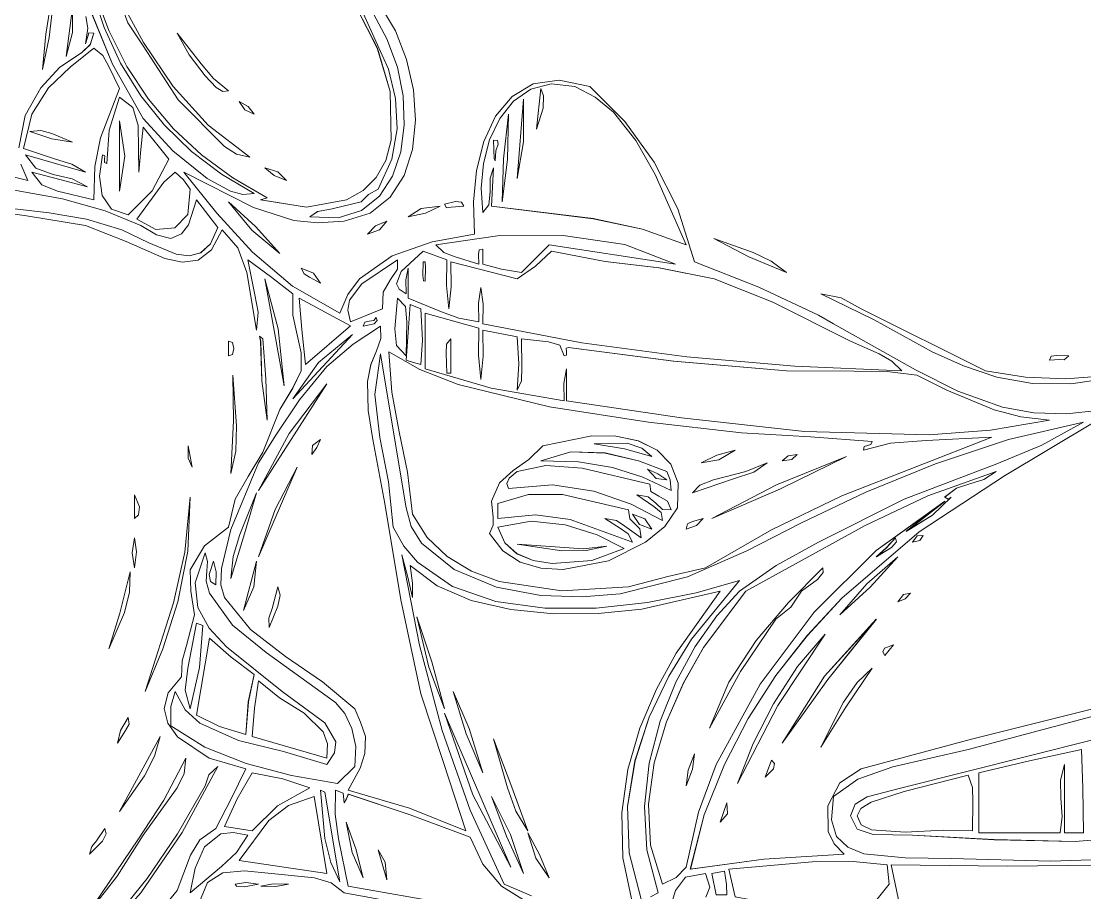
# Model space of a CAD drawing. Header units: inches. Extents: x 9 to 288, y -355 to -66.
# Drawn here: x 68.4 to 180, y -261.6 to -170.2 of the extents above; entities that cross this region are included whole.
import ezdxf

# ---------------------------------------------------------------- set-up
doc = ezdxf.new("R2010")
doc.units = ezdxf.units.IN
doc.header["$MEASUREMENT"] = 0
doc.layers.add('Layer 1', color=7, linetype='Continuous')

msp = doc.modelspace()

# ---------------------------------------------------------------- linework, layer by layer
at = {"layer": 'Layer 1', "color": 7, "lineweight": 9}
for points in [[(104.26, -165.42), (107.66, -171.16), (108.84, -174.16), (109.56, -177.34), (109.77, -180.54), (109.46, -183.59), (108.59, -186.34), (107.12, -188.62), (105.03, -190.27), (102.28, -191.13), (99.48, -191.29), (97, -191.05), (92.78, -189.68), (85.45, -185.97), (88.93, -190.29), (92.65, -194.37), (96.86, -197.95), (101.83, -200.78), (102.67, -198.82), (103.91, -197.18), (107.32, -194.77), (111.52, -193.29), (115.96, -192.48), (115.85, -189.11), (116.18, -185.82), (116.96, -182.76), (118.19, -180.12), (119.91, -178.05), (122.12, -176.73), (124.84, -176.32), (128.08, -177), (131.74, -180.68), (134.84, -184.93), (137.3, -189.82), (139.07, -195.39), (145.82, -198.05), (152.09, -201), (153.66, -201.9), (162.26, -206.73), (166.72, -208.97), (171.38, -210.65), (174.67, -211.23), (178.1, -211.35), (184.62, -210.65)], [(184.62, -210.65), (178.1, -211.35), (174.67, -211.23), (171.38, -210.65), (166.72, -208.97), (162.26, -206.73), (153.66, -201.9), (152.09, -201), (145.82, -198.05), (139.07, -195.39), (137.3, -189.82), (134.84, -184.93), (131.75, -180.68), (128.08, -176.99), (124.84, -176.32), (122.12, -176.73), (119.91, -178.05), (118.19, -180.12), (116.96, -182.76), (116.18, -185.82), (115.86, -189.11), (115.96, -192.48), (111.52, -193.28), (107.32, -194.77), (103.91, -197.18), (102.67, -198.82), (101.83, -200.78), (96.86, -197.95), (92.65, -194.36), (88.93, -190.28), (85.45, -185.97), (92.78, -189.68), (97.01, -191.04), (99.48, -191.29), (102.28, -191.13), (105.03, -190.27), (107.12, -188.62), (108.59, -186.34), (109.46, -183.59), (109.77, -180.54), (109.56, -177.34), (108.84, -174.16), (107.66, -171.16), (104.26, -165.42)], [(75.76, -166.77), (77.08, -170.82), (78.81, -174.56), (80.93, -177.97), (83.43, -181.06), (86.26, -183.8), (89.41, -186.19), (92.85, -188.21), (91.64, -188.31), (90.36, -187.97), (87.92, -186.64), (84.3, -183.73), (81.18, -180.36), (77.96, -174.66), (75.04, -167.49)], [(75.05, -167.49), (77.96, -174.66), (81.19, -180.36), (84.3, -183.73), (87.92, -186.64), (90.36, -187.97), (91.65, -188.31), (92.85, -188.21), (89.42, -186.19), (86.27, -183.8), (83.43, -181.06), (80.94, -177.97), (78.81, -174.56), (77.08, -170.82), (75.77, -166.77)], [(76.06, -166.95), (77.59, -171.11), (79.49, -174.9), (81.75, -178.33), (84.36, -181.42), (87.31, -184.16), (90.6, -186.57), (94.2, -188.66), (94.2, -188.66)], [(103.68, -168.93), (105.76, -172.98), (107.12, -177.53), (107.21, -182.61), (106.66, -184.77), (105.66, -186.53), (104.27, -187.9), (102.55, -188.88), (98.35, -189.66), (93.52, -188.89), (94.2, -188.66), (90.6, -186.57), (87.31, -184.16), (84.36, -181.42), (81.75, -178.33), (79.49, -174.9), (77.59, -171.11), (76.06, -166.95)], [(78.49, -167.35), (81.21, -172.37), (84.34, -176.98), (88.03, -181.04), (92.4, -184.4), (90.99, -184.08), (89.71, -183.28), (84.88, -178.38), (81.18, -172.73), (79.58, -170.3), (78.49, -167.35), (78.49, -167.35)], [(81.18, -172.73), (84.88, -178.38), (89.71, -183.28), (90.99, -184.08), (92.4, -184.4), (88.03, -181.04), (84.34, -176.98), (81.21, -172.37), (78.49, -167.35), (79.58, -170.3), (81.18, -172.73), (81.18, -172.73)], [(71.54, -168.02), (70.98, -171.51), (70.64, -175.2), (71.34, -171.86), (71.76, -168.25)], [(71.76, -168.24), (71.34, -171.86), (70.64, -175.2), (70.98, -171.51), (71.54, -168.02)], [(75.16, -169.65), (75.38, -170.89), (75.13, -172.51), (75.37, -171.74), (75.49, -171.36), (76.02, -171.39), (75.61, -172.61), (74.7, -173.48), (72.43, -174.98), (70.45, -177.12), (68.8, -180.05), (68.13, -183.42)], [(68.13, -183.42), (68.8, -180.05), (70.45, -177.12), (72.43, -174.98), (74.7, -173.48), (75.61, -172.6), (76.02, -171.39), (75.49, -171.36), (75.37, -171.74), (75.13, -172.51), (75.38, -170.89), (75.16, -169.65)], [(73.11, -173.85), (73.79, -171.34), (73.78, -168.69), (73.11, -173.85), (73.11, -173.85)], [(73.78, -168.69), (73.79, -171.34), (73.11, -173.85), (73.78, -168.69), (73.78, -168.69)], [(94.2, -188.66), (93.53, -188.89), (98.35, -189.66), (102.55, -188.88), (104.27, -187.9), (105.66, -186.53), (106.66, -184.77), (107.21, -182.61), (107.12, -177.53), (105.77, -172.98), (103.68, -168.93)], [(105.1, -168.86), (106.76, -172), (107.88, -174.98), (108.48, -177.99), (108.6, -181), (108.24, -183.85), (107.37, -186.4), (106, -188.51), (104.1, -190.02), (101.67, -190.79), (98.69, -190.68), (98.69, -190.68)], [(98.69, -190.68), (99.5, -190.12), (101.02, -189.82), (104.07, -189.11), (104.85, -188.32), (105.87, -187.77), (107.3, -184.61), (107.85, -181.43), (107.68, -178.27), (106.93, -175.17), (104.3, -169.31)], [(104.3, -169.31), (106.93, -175.17), (107.68, -178.27), (107.85, -181.43), (107.3, -184.61), (105.87, -187.76), (104.85, -188.32), (104.07, -189.11), (101.02, -189.82), (99.51, -190.12), (98.69, -190.68), (101.67, -190.79), (104.1, -190.02), (106, -188.51), (107.37, -186.4), (108.24, -183.85), (108.6, -181), (108.48, -177.99), (107.88, -174.98), (107.88, -174.98)], [(107.88, -174.98), (106.76, -172), (105.1, -168.86)], [(84.77, -171.39), (87.28, -174.6), (88.57, -176.17), (90.16, -177.44), (89.54, -177.52), (88.87, -177.11), (87.69, -175.87), (86.01, -173.69), (84.77, -171.39), (84.77, -171.39)], [(87.69, -175.87), (88.87, -177.11), (89.54, -177.52), (90.16, -177.44), (88.58, -176.17), (87.28, -174.6), (84.77, -171.39), (86.01, -173.69), (87.69, -175.87), (87.69, -175.87)], [(78.72, -177.22), (76.7, -182.39), (76.12, -185.39), (76.02, -188.89), (72.21, -187.99), (70.54, -187.31), (69.52, -185.97), (72.43, -186.76), (75.35, -187.54), (73.74, -186.69), (71.74, -186.22), (69.92, -185.57), (68.84, -184.18), (75.13, -185.97), (73.71, -185.15), (71.98, -184.63), (68.62, -183.5), (69.49, -179.89), (71.24, -177.15), (73.53, -174.95), (76.02, -172.96), (76.97, -173.75), (77.58, -174.88), (78.72, -177.22), (78.72, -177.22)], [(76.02, -172.96), (73.53, -174.95), (71.24, -177.15), (69.49, -179.89), (68.62, -183.5), (71.98, -184.63), (73.71, -185.15), (75.13, -185.97), (68.84, -184.18), (69.92, -185.57), (71.74, -186.22), (73.74, -186.69), (75.35, -187.54), (72.43, -186.76), (69.52, -185.97), (70.54, -187.31), (72.21, -187.99), (76.02, -188.89), (76.12, -185.39), (76.7, -182.39), (78.72, -177.22), (77.58, -174.88), (76.97, -173.75), (76.02, -172.96), (76.02, -172.96)], [(138.18, -193.6), (133.62, -191.97), (128.41, -190.87), (117.76, -189.56), (117.98, -185.52), (117.63, -186.63), (117.61, -188.07), (117.49, -189.4), (116.86, -190.23), (116.66, -187.67), (116.9, -185.07), (117.56, -182.59), (118.62, -180.36), (120.06, -178.54), (121.87, -177.28), (124.03, -176.71), (126.51, -177), (128.62, -178.12), (130.55, -179.69), (132.9, -182.67), (134.93, -186.24), (138.18, -193.6), (138.18, -193.6)], [(130.55, -179.69), (128.62, -178.12), (126.51, -177), (124.03, -176.71), (121.87, -177.28), (120.06, -178.54), (118.62, -180.36), (117.56, -182.59), (116.9, -185.07), (116.66, -187.67), (116.86, -190.23), (117.49, -189.4), (117.61, -188.06), (117.63, -186.63), (117.98, -185.52), (117.76, -189.56), (128.41, -190.86), (133.62, -191.97), (138.18, -193.6), (134.93, -186.24), (132.9, -182.67), (130.55, -179.69), (130.55, -179.69)], [(122.47, -181.48), (123.16, -179.26), (123.21, -177.99), (122.92, -177.22), (122.47, -181.48), (122.47, -181.48)], [(122.92, -177.22), (123.21, -177.99), (123.16, -179.26), (122.47, -181.48), (122.92, -177.22), (122.92, -177.22)], [(78.72, -178.12), (80.11, -179.19), (80.67, -181.1), (80.74, -185.97), (80.96, -183.62), (81.18, -181.26), (83.88, -184.62), (82.14, -187.94), (79.61, -190.46), (77.87, -189.88), (76.89, -188.43), (76.6, -186.42), (76.92, -184.18), (77.16, -184.27), (77.14, -184.62), (77.13, -184.98), (77.37, -185.07), (77.61, -181.59), (78.72, -178.12), (78.72, -178.12)], [(77.37, -185.07), (77.13, -184.98), (77.14, -184.62), (77.16, -184.27), (76.92, -184.18), (76.6, -186.42), (76.89, -188.43), (77.87, -189.88), (79.61, -190.46), (82.14, -187.94), (83.88, -184.62), (81.18, -181.26), (80.96, -183.62), (80.74, -185.97), (80.67, -181.1), (80.11, -179.19), (78.72, -178.12), (77.61, -181.59), (77.37, -185.07), (77.37, -185.07)], [(91.28, -178.57), (92.22, -179.08), (92.85, -179.91), (91.85, -179.46), (91.28, -178.57), (91.28, -178.57)], [(92.85, -179.91), (92.22, -179.08), (91.28, -178.57), (91.85, -179.46), (92.85, -179.91), (92.85, -179.91)], [(120.45, -186.64), (121.11, -182.81), (121.12, -178.34), (120.45, -186.64), (120.45, -186.64)], [(121.12, -178.34), (121.11, -182.81), (120.45, -186.64), (121.12, -178.34), (121.12, -178.34)], [(78.72, -187.99), (79.27, -184.29), (78.72, -180.59), (78.72, -187.99), (78.72, -187.99)], [(78.72, -180.59), (79.27, -184.29), (78.72, -187.99), (78.72, -180.59), (78.72, -180.59)], [(118.88, -189.11), (119.45, -184.65), (119.55, -179.91), (119.01, -184.59), (118.88, -189.11), (118.88, -189.11)], [(119.55, -179.91), (119.45, -184.65), (118.88, -189.11), (119.01, -184.59), (119.55, -179.91), (119.55, -179.91)], [(73.78, -182.83), (71.61, -181.92), (70.44, -181.6), (69.29, -181.71), (71.59, -182.49), (73.78, -182.83), (73.78, -182.83)], [(69.29, -181.71), (70.44, -181.6), (71.61, -181.92), (73.78, -182.83), (71.59, -182.5), (69.29, -181.71), (69.29, -181.71)], [(118.21, -183.73), (118.46, -183.03), (118.38, -182.67), (117.98, -182.61), (118.04, -184.6), (118.15, -184.81), (118.21, -183.73), (118.21, -183.73)], [(117.98, -182.61), (118.38, -182.67), (118.46, -183.03), (118.21, -183.73), (118.15, -184.81), (118.04, -184.6), (117.98, -182.61), (117.98, -182.61)], [(68.36, -185.15), (69.07, -186.87), (66.09, -186.14)], [(66.09, -186.14), (69.07, -186.87), (68.36, -185.15)], [(84.55, -185.97), (85.41, -186.8), (86.12, -187.77), (85.89, -190.43), (84.5, -191.84), (82.52, -191.99), (80.51, -190.91), (82.41, -188.32), (83.36, -187.02), (84.55, -185.97), (84.55, -185.97)], [(80.51, -190.91), (82.52, -191.99), (84.5, -191.84), (85.89, -190.43), (86.12, -187.77), (85.41, -186.8), (84.55, -185.97), (83.36, -187.02), (82.41, -188.32), (80.51, -190.91), (80.51, -190.91)], [(93.97, -185.52), (95.34, -185.95), (96.22, -186.87), (94.94, -186.35), (93.97, -185.52), (93.97, -185.52)], [(96.22, -186.87), (95.34, -185.95), (93.97, -185.52), (94.94, -186.35), (96.22, -186.87), (96.22, -186.87)], [(63.01, -187.54), (67.87, -187.91), (72.71, -188.78), (77.19, -190.05), (80.96, -191.58), (82.58, -192.56), (84.1, -192.93), (85.2, -192.45), (85.95, -191.5), (86.79, -188.89), (89.04, -191.8), (88.25, -193.5), (87.22, -194.44), (86.02, -194.75), (84.67, -194.58), (81.78, -193.39), (78.94, -192.03), (75.23, -190.92), (71.31, -190.25), (63.46, -189.34), (63.01, -187.54), (63.01, -187.54)], [(63.46, -189.34), (71.31, -190.25), (75.23, -190.92), (78.94, -192.03), (81.78, -193.39), (84.67, -194.58), (86.02, -194.75), (87.23, -194.44), (88.25, -193.5), (89.04, -191.8), (86.79, -188.89), (85.95, -191.5), (85.2, -192.45), (84.1, -192.93), (82.58, -192.56), (80.96, -191.58), (77.19, -190.05), (72.71, -188.78), (67.87, -187.91), (63.01, -187.54), (63.46, -189.34), (63.46, -189.34)], [(90.16, -189.11), (92.97, -191.69), (95.54, -194.5), (92.6, -192.06), (90.16, -189.11), (90.16, -189.11)], [(95.54, -194.5), (92.97, -191.69), (90.16, -189.11), (92.6, -192.06), (95.54, -194.5), (95.54, -194.5)], [(112.37, -189.56), (110.83, -190.27), (109.01, -190.68), (110.37, -189.8), (112.37, -189.56), (112.37, -189.56)], [(109.01, -190.68), (110.83, -190.27), (112.37, -189.56), (110.37, -189.8), (109.01, -190.68), (109.01, -190.68)], [(114.84, -189.56), (113.51, -189.66), (113.02, -189.72), (112.82, -189.34), (113.99, -189.07), (114.59, -189.12), (114.84, -189.56), (114.84, -189.56)], [(112.82, -189.34), (113.02, -189.72), (113.51, -189.66), (114.84, -189.56), (114.59, -189.12), (113.99, -189.07), (112.82, -189.34), (112.82, -189.34)], [(89.49, -192.03), (88.36, -194.15), (86.95, -195.21), (85.3, -195.44), (83.46, -195.05), (79.4, -193.26), (75.13, -191.58), (68.95, -190.58), (63.46, -189.78), (60.33, -197.75), (58.76, -201.96), (56.91, -205.96), (54.58, -209.47), (51.55, -212.2), (47.62, -213.88), (42.59, -214.24), (39.52, -226.64), (36.77, -239.59), (34.8, -253.05), (34.06, -266.97)], [(34.07, -266.97), (34.8, -253.05), (36.77, -239.59), (39.52, -226.65), (42.59, -214.24), (47.63, -213.89), (51.55, -212.2), (54.58, -209.47), (56.91, -205.96), (58.76, -201.96), (60.33, -197.75), (63.46, -189.79), (68.96, -190.58), (75.13, -191.58), (79.4, -193.26), (83.46, -195.05), (85.3, -195.44), (86.95, -195.21), (88.36, -194.15), (89.49, -192.03), (91.13, -193.92), (92.07, -196.51), (93.08, -202.57), (93.08, -202.57)], [(106.76, -191.13), (106, -192.05), (104.74, -192.48), (105.57, -191.62), (106.76, -191.13), (106.76, -191.13)], [(104.74, -192.48), (106, -192.05), (106.76, -191.13), (105.57, -191.62), (104.74, -192.48), (104.74, -192.48)], [(81.63, -265.18), (84.77, -261.36), (86.16, -257.64), (87.13, -256.02), (88.81, -254.85), (90.41, -251.74), (91.95, -248.57), (88.11, -247.48), (84.81, -245.23), (83.78, -243.8), (83.4, -242.24), (83.82, -240.6), (85.22, -238.92), (85.29, -237.25), (85.75, -235.65), (86.57, -232.42), (86.19, -229.94), (86.12, -227.71), (87.64, -225.18), (90.16, -223.22), (90.83, -220.3), (92.21, -217.91), (93.75, -215.36), (95.54, -210.88), (96.91, -208.62), (97.79, -206.84), (97.77, -204.95), (97.34, -203.04), (96.91, -201), (96.89, -198.76), (94.57, -196.92), (92.18, -195.17), (92.91, -198.87), (93.25, -200.68), (93.08, -202.57), (92.07, -196.51), (91.13, -193.92), (89.49, -192.03), (89.49, -192.03)], [(137.05, -195.62), (123.82, -193.6), (120.9, -196.52), (118.8, -196.15), (116.86, -195.62), (116.86, -194.05), (116.45, -194.15), (116.38, -194.57), (116.41, -195.62), (113.93, -194.85), (112.74, -194.41), (111.92, -193.6), (118.38, -192.67), (125.26, -192.63), (131.76, -193.58), (137.05, -195.62), (137.05, -195.62)], [(111.92, -193.6), (112.74, -194.41), (113.93, -194.85), (116.41, -195.62), (116.38, -194.58), (116.45, -194.15), (116.86, -194.05), (116.86, -195.62), (118.8, -196.15), (120.9, -196.52), (123.82, -193.6), (137.05, -195.62), (131.76, -193.58), (125.26, -192.63), (118.38, -192.67), (111.92, -193.6), (111.92, -193.6)], [(141.09, -192.93), (145.21, -194.42), (147.11, -195.32), (148.72, -196.52), (144.76, -194.86), (141.09, -192.93), (141.09, -192.93)], [(148.72, -196.52), (147.11, -195.32), (145.21, -194.42), (141.09, -192.93), (144.76, -194.86), (148.72, -196.52), (148.72, -196.52)], [(93.08, -202.57), (93.26, -200.68), (92.91, -198.87), (92.18, -195.17), (94.57, -196.93), (96.89, -198.76), (96.91, -201), (97.34, -203.04), (97.77, -204.95), (97.79, -206.84), (96.91, -208.63), (95.55, -210.88), (93.75, -215.36), (92.21, -217.91), (90.83, -220.3), (90.16, -223.22), (87.64, -225.18), (86.12, -227.71), (86.19, -229.94), (86.57, -232.42), (85.75, -235.65), (85.29, -237.25), (85.22, -238.92), (83.82, -240.6), (83.4, -242.24), (83.78, -243.8), (84.81, -245.23), (88.11, -247.48), (91.95, -248.57), (90.41, -251.74), (88.81, -254.86), (87.13, -256.02), (86.17, -257.64), (84.77, -261.36), (81.63, -265.18)], [(107.88, -195.17), (107.88, -196.15), (107.15, -197.24), (106.39, -198.59), (106.31, -200.33), (102.95, -201.68), (102.68, -200.46), (102.86, -199.41), (104.15, -197.71), (107.88, -195.17), (107.88, -195.17)], [(102.95, -201.68), (106.31, -200.33), (106.39, -198.59), (107.15, -197.24), (107.88, -196.15), (107.88, -195.17), (104.15, -197.71), (102.86, -199.41), (102.68, -200.46), (102.95, -201.68), (102.95, -201.68)], [(108.78, -198.76), (108.76, -197.27), (109.01, -196.07), (109.01, -199.21), (112.52, -200.63), (114.31, -201.31), (116.41, -201.68), (116.38, -199.74), (116.64, -198.09), (116.89, -199.85), (116.86, -201.9), (127.22, -203.9), (138.27, -205.36), (149.61, -206.33), (160.84, -206.84), (159.77, -205.8), (158.44, -205.04), (155.45, -203.7), (147.27, -199.64), (141.11, -197.16), (135.32, -196.01), (129.7, -195.34), (124.04, -194.27), (122.37, -195.86), (120.45, -197.19), (113.49, -195.39), (113.52, -198), (113.27, -200.33), (113.02, -197.89), (113.05, -195.17), (110.58, -194.27), (108.27, -196.41), (107.79, -197.69), (108.05, -198.27), (108.78, -198.76), (108.78, -198.76)], [(110.58, -194.27), (113.05, -195.17), (113.02, -197.89), (113.27, -200.33), (113.52, -198), (113.5, -195.39), (120.45, -197.19), (122.37, -195.86), (124.04, -194.27), (129.7, -195.34), (135.34, -196.01), (141.13, -197.16), (147.27, -199.64), (155.45, -203.7), (158.45, -205.04), (159.77, -205.8), (160.84, -206.84), (149.61, -206.33), (138.27, -205.36), (127.22, -203.9), (116.86, -201.9), (116.89, -199.85), (116.64, -198.09), (116.38, -199.74), (116.41, -201.68), (114.31, -201.31), (112.52, -200.63), (109.01, -199.21), (109.01, -196.07), (108.76, -197.27), (108.78, -198.76), (108.05, -198.27), (107.79, -197.69), (108.27, -196.41), (110.58, -194.27), (110.58, -194.27)], [(97.79, -196.07), (99.06, -196.59), (99.81, -197.64), (98.66, -196.99), (98.09, -196.66), (97.79, -196.07), (97.79, -196.07)], [(99.81, -197.64), (99.06, -196.59), (97.79, -196.07), (98.09, -196.66), (98.66, -196.99), (99.81, -197.64), (99.81, -197.64)], [(110.58, -195.39), (110.78, -195.4), (110.82, -196), (110.8, -197.41), (110.6, -197.4), (110.56, -196.81), (110.58, -195.39), (110.58, -195.39)], [(110.8, -197.41), (110.82, -196), (110.78, -195.4), (110.58, -195.39), (110.56, -196.81), (110.6, -197.4), (110.8, -197.41), (110.8, -197.41)], [(95.99, -208.41), (95.36, -202.42), (93.97, -197.19), (95.99, -208.41), (95.99, -208.41)], [(93.97, -197.19), (95.36, -202.42), (95.99, -208.41), (93.97, -197.19), (93.97, -197.19)], [(98.24, -206.16), (102.95, -202.12), (97.56, -199.21), (97.83, -202.48), (98.24, -206.16), (98.24, -206.16)], [(108.78, -205.27), (107.78, -204.17), (107.59, -202.41), (107.88, -199.21), (108.74, -200.09), (108.87, -201.7), (108.78, -205.27), (108.78, -205.27)], [(107.88, -199.21), (107.59, -202.41), (107.78, -204.17), (108.78, -205.27), (108.87, -201.7), (108.74, -200.09), (107.88, -199.21), (107.88, -199.21)], [(184.13, -207.39), (178.56, -208.18), (174.54, -208.17), (170.79, -207.49), (167.29, -206.32), (164, -204.82), (157.92, -201.47), (152.31, -198.76), (154.46, -199.17), (156.57, -200.33), (169.59, -206.84), (173.82, -207.49), (178.05, -207.66), (182.17, -207.34)], [(169.59, -206.84), (156.57, -200.33), (154.46, -199.17), (152.31, -198.76), (157.92, -201.47), (164, -204.82), (167.29, -206.32), (170.79, -207.49), (174.54, -208.17), (178.56, -208.18), (184.13, -207.39)], [(109.23, -199.88), (110.35, -200.33), (110.5, -203.62), (110.35, -206.16), (109.57, -205.94), (108.78, -205.72), (109, -202.79), (109.23, -199.88), (109.23, -199.88)], [(108.78, -205.72), (109.57, -205.94), (110.35, -206.16), (110.5, -203.62), (110.35, -200.33), (109.23, -199.88), (109, -202.79), (108.78, -205.72), (108.78, -205.72)], [(110.8, -200.78), (116.41, -202.35), (116.38, -205.18), (116.64, -207.73), (116.89, -205.29), (116.86, -202.57), (120.45, -203.25), (120.64, -206.09), (120.45, -208.86), (120.91, -207.86), (120.95, -206.44), (120.9, -203.47), (123.73, -203.78), (124.93, -204.15), (125.39, -205.27), (125.63, -205.17), (125.61, -204.82), (125.59, -204.46), (125.84, -204.37), (136.88, -205.8), (148.72, -206.84), (155.82, -206.88), (159.27, -206.91), (162.41, -207.29), (165.55, -208.86), (170.52, -210.92), (173.32, -211.65), (176.32, -212), (170.12, -213.04), (163.71, -213.53), (150.61, -213.19), (137.69, -211.75), (125.61, -209.98), (125.61, -206.61), (125.36, -208.16), (125.39, -209.98), (117.73, -208.66), (110.8, -206.61), (110.8, -200.78), (110.8, -200.78)], [(110.8, -206.61), (117.73, -208.66), (125.39, -209.98), (125.36, -208.16), (125.61, -206.61), (125.61, -209.98), (137.69, -211.75), (150.61, -213.19), (163.71, -213.53), (170.12, -213.04), (176.32, -212), (173.32, -211.65), (170.52, -210.92), (165.55, -208.86), (162.41, -207.29), (159.27, -206.91), (155.82, -206.88), (148.72, -206.84), (136.87, -205.8), (125.84, -204.37), (125.59, -204.46), (125.61, -204.82), (125.63, -205.17), (125.39, -205.27), (124.93, -204.15), (123.73, -203.78), (120.9, -203.47), (120.95, -206.44), (120.91, -207.86), (120.45, -208.86), (120.64, -206.09), (120.45, -203.25), (116.86, -202.57), (116.89, -205.29), (116.64, -207.73), (116.38, -205.18), (116.41, -202.35), (110.8, -200.78), (110.8, -206.61), (110.8, -206.61)], [(105.64, -201.23), (105.76, -201.55), (105.45, -201.88), (104.29, -202.13), (104.45, -201.72), (104.91, -201.61), (105.39, -201.54), (105.64, -201.23), (105.64, -201.23)], [(104.3, -202.13), (105.45, -201.88), (105.76, -201.55), (105.64, -201.23), (105.39, -201.54), (104.91, -201.61), (104.45, -201.72), (104.3, -202.13), (104.3, -202.13)], [(100.48, -206.39), (97.61, -209.86), (95.1, -213.57), (93.3, -216.49), (90.38, -223.47), (89.4, -227.56), (89.35, -229.29), (89.71, -230.62), (92.45, -233.98), (96.12, -236.81), (100.01, -239.46), (103.4, -242.29), (104.02, -243.69), (104.52, -245.21), (104.46, -246.99), (103.97, -248.51), (102.72, -250.82), (109.13, -252.71), (115.06, -255.08), (112.71, -247.92), (110.35, -240.72), (108.25, -230.85), (106.54, -220.75), (105.28, -214.03), (104.81, -210.99), (104.74, -207.96), (105.1, -206.19), (105.68, -204.73), (106.12, -203.43), (106.09, -202.13), (103.22, -204.03), (100.48, -206.39), (100.48, -206.39)], [(106.09, -202.13), (106.13, -203.43), (105.68, -204.73), (105.1, -206.18), (104.74, -207.96), (104.82, -210.99), (105.28, -214.03), (106.54, -220.75), (108.25, -230.85), (110.35, -240.72), (112.71, -247.91), (115.06, -255.08), (109.13, -252.71), (102.72, -250.82), (103.97, -248.51), (104.46, -246.99), (104.52, -245.21), (104.02, -243.69), (103.4, -242.29), (100.01, -239.46), (96.12, -236.81), (92.45, -233.98), (89.71, -230.62), (89.35, -229.28), (89.4, -227.56), (90.38, -223.47), (93.3, -216.48), (95.1, -213.57), (97.61, -209.86), (100.48, -206.39), (103.22, -204.03), (106.09, -202.13), (106.09, -202.13)], [(96.89, -209.75), (103.17, -203.02), (99.61, -205.96), (96.89, -209.75), (96.89, -209.75)], [(103.17, -203.02), (96.89, -209.75), (99.61, -205.96), (103.17, -203.02), (103.17, -203.02)], [(90.16, -205.27), (90.56, -205.1), (90.69, -204.48), (90.56, -203.86), (90.16, -203.7), (90.16, -205.27), (90.16, -205.27)], [(90.16, -203.7), (90.56, -203.86), (90.69, -204.48), (90.56, -205.1), (90.16, -205.27), (90.16, -203.7), (90.16, -203.7)], [(93.75, -203.47), (93.4, -203.2), (93.52, -203.7), (93.64, -207.89), (94.2, -212), (94.05, -207.65), (93.75, -203.47), (93.75, -203.47)], [(94.2, -212), (93.64, -207.89), (93.53, -203.7), (93.4, -203.2), (93.75, -203.47), (94.05, -207.65), (94.2, -212), (94.2, -212)], [(113.05, -207.06), (113.49, -207.06), (113.49, -203.47), (113.04, -204.03), (113, -204.99), (113.05, -207.06), (113.05, -207.06)], [(113.49, -203.47), (113.49, -207.06), (113.05, -207.06), (113, -204.99), (113.04, -204.03), (113.49, -203.47), (113.49, -203.47)], [(133.46, -262.26), (132.19, -257.41), (132.04, -252.54), (132.81, -247.76), (134.32, -243.17), (136.36, -238.88), (138.75, -234.99), (143.79, -228.83), (139.25, -230.12), (134.14, -231.13), (128.74, -231.72), (123.34, -231.73), (118.22, -231.03), (113.67, -229.47), (109.98, -226.91), (108.55, -225.22), (107.44, -223.22), (106.95, -218.47), (106.04, -213.81), (105.5, -209.31), (106.09, -205.04), (106.09, -205.04)], [(134.45, -262.01), (135.26, -261.58), (134.07, -257.1), (133.8, -252.53), (134.3, -247.99), (135.45, -243.6), (137.1, -239.49), (139.13, -235.76), (141.4, -232.54), (143.79, -229.95), (147.64, -227.24), (152.09, -224.79), (161.06, -220.3), (170.8, -216.57), (175.53, -214.61), (179.91, -212.22), (172.03, -214.04), (164.35, -216.57), (157.04, -219.55), (150.29, -222.77), (144.54, -225.73), (138.34, -228.43), (131.26, -230.21), (127.28, -230.54), (122.92, -230.4), (118.27, -229.51), (113.84, -227.68), (110.42, -224.9), (109.32, -223.17), (108.78, -221.2), (107.44, -213.07), (106.09, -205.04), (105.5, -209.31), (106.04, -213.81), (106.95, -218.47), (107.44, -223.22), (107.44, -223.22)], [(106.09, -205.04), (107.44, -213.07), (108.78, -221.2), (109.32, -223.17), (110.42, -224.91), (113.84, -227.68), (118.27, -229.51), (122.92, -230.4), (127.28, -230.54), (131.26, -230.21), (138.34, -228.43), (144.54, -225.73), (150.29, -222.77), (157.04, -219.55), (164.35, -216.57), (172.03, -214.04), (179.91, -212.22), (175.53, -214.62), (170.8, -216.57), (161.06, -220.3), (152.09, -224.79), (147.63, -227.25), (143.79, -229.95), (141.4, -232.54), (139.13, -235.76), (137.1, -239.49), (135.45, -243.6), (134.3, -247.99), (133.8, -252.53), (134.07, -257.1), (135.26, -261.59)], [(106.99, -204.82), (110.24, -206.69), (114.26, -208.25), (123.84, -210.61), (134.24, -212.21), (144.01, -213.34), (151.24, -213.76), (157.7, -214.24), (157.57, -214.57), (157.21, -214.65), (156.86, -214.75), (156.8, -215.14), (159.65, -214.41), (163.39, -214.14), (170.26, -213.79), (154.53, -219.94), (147.16, -223.51), (140.2, -227.48), (136.25, -228.4), (132.12, -229.5), (125.13, -229.92), (118.56, -228.93), (115.65, -227.83), (113.1, -226.31), (111.01, -224.33), (109.46, -221.87), (108.92, -217.46), (108.06, -213.23), (107.28, -209.05), (106.99, -204.82), (106.99, -204.82)], [(109.46, -221.87), (111.01, -224.33), (113.1, -226.31), (115.65, -227.83), (118.56, -228.93), (125.13, -229.92), (132.12, -229.5), (136.25, -228.4), (140.2, -227.48), (147.16, -223.51), (154.53, -219.94), (170.26, -213.79), (163.39, -214.14), (159.65, -214.41), (156.8, -215.14), (156.86, -214.76), (157.21, -214.65), (157.57, -214.57), (157.7, -214.24), (151.24, -213.76), (144.01, -213.35), (134.24, -212.21), (123.83, -210.61), (114.26, -208.25), (110.24, -206.69), (106.99, -204.82), (107.28, -209.05), (108.06, -213.23), (108.92, -217.46), (109.46, -221.87), (109.46, -221.87)], [(178.34, -205.27), (177.87, -205.66), (177.39, -205.65), (176.32, -205.72), (176.51, -205.29), (177.06, -205.23), (178.34, -205.27), (178.34, -205.27)], [(176.32, -205.72), (177.39, -205.65), (177.87, -205.66), (178.34, -205.27), (177.06, -205.23), (176.51, -205.29), (176.32, -205.72), (176.32, -205.72)], [(90.38, -217.61), (90.9, -215.26), (91, -212.6), (90.61, -207.29), (90.68, -212.07), (90.38, -217.61), (90.38, -217.61)], [(90.61, -207.29), (91, -212.6), (90.9, -215.26), (90.38, -217.61), (90.68, -212.07), (90.61, -207.29), (90.61, -207.29)], [(182.17, -207.34), (178.05, -207.66), (173.82, -207.49), (169.59, -206.84), (169.59, -206.84)], [(100.48, -208.18), (93.3, -219.4), (96.51, -213.42), (100.48, -208.18), (100.48, -208.18)], [(93.3, -219.4), (100.48, -208.18), (96.51, -213.42), (93.3, -219.4), (93.3, -219.4)], [(181.03, -212.22), (171.61, -217.83), (162.65, -223.71), (154.54, -230.67), (150.9, -234.58), (147.61, -238.79), (144.7, -243.3), (142.21, -248.12), (140.06, -253.4), (138.62, -259.12), (146.35, -258.05), (154.78, -257.55), (153.71, -256.44), (153.09, -255.17), (153.05, -252.46), (154.33, -250.05), (156.57, -248.57), (168.14, -245.46), (180.73, -242.34)], [(180.73, -242.34), (168.14, -245.46), (156.57, -248.57), (154.33, -250.05), (153.05, -252.46), (153.09, -255.17), (153.71, -256.44), (154.78, -257.55), (146.35, -258.05), (138.63, -259.12), (140.06, -253.4), (142.22, -248.12), (144.7, -243.3), (147.61, -238.79), (150.91, -234.58), (154.54, -230.67), (162.65, -223.71), (171.61, -217.83), (181.03, -212.22)], [(99.81, -214.02), (99.42, -214.86), (98.91, -215.59), (98.95, -214.67), (99.81, -214.02), (99.81, -214.02)], [(98.91, -215.59), (99.42, -214.86), (99.81, -214.02), (98.95, -214.67), (98.91, -215.59), (98.91, -215.59)], [(133.91, -224.79), (135.95, -223.16), (137.28, -221.2), (137.35, -218.62), (136.59, -216.61), (135.14, -215.14), (133.17, -214.19), (130.82, -213.7), (128.27, -213.64), (123.14, -214.69), (121.68, -216.14), (120.03, -217.27), (118.6, -218.57), (117.76, -220.52), (117.92, -222.17), (117.93, -223.03), (117.53, -223.89), (118.93, -225.7), (120.77, -226.89), (122.94, -227.52), (125.29, -227.66), (130.02, -226.77), (133.91, -224.79), (133.91, -224.79)], [(117.53, -223.89), (117.93, -223.03), (117.92, -222.17), (117.76, -220.52), (118.6, -218.57), (120.03, -217.27), (121.67, -216.14), (123.14, -214.69), (128.27, -213.64), (130.82, -213.7), (133.16, -214.19), (135.14, -215.14), (136.59, -216.61), (137.35, -218.62), (137.28, -221.2), (135.95, -223.16), (133.91, -224.79), (130.02, -226.77), (125.29, -227.66), (122.94, -227.52), (120.77, -226.89), (118.93, -225.7), (117.53, -223.89), (117.53, -223.89)], [(86.35, -216.93), (85.9, -214.69), (85.93, -216), (86.35, -216.93), (86.35, -216.93)], [(85.9, -214.69), (86.35, -216.93), (85.93, -216), (85.9, -214.69), (85.9, -214.69)], [(136.6, -219.4), (133.65, -217.99), (130.44, -216.97), (126.89, -216.38), (122.92, -216.26), (126.07, -215.32), (129.67, -215.45), (133.2, -216.26), (136.16, -217.38), (136.52, -218.25), (136.6, -219.4), (136.6, -219.4)], [(136.16, -217.38), (133.2, -216.26), (129.67, -215.44), (126.07, -215.32), (122.92, -216.26), (126.89, -216.38), (130.44, -216.97), (133.65, -217.99), (136.6, -219.4), (136.52, -218.25), (136.16, -217.38), (136.16, -217.38)], [(128.53, -214.47), (132.01, -214.4), (133.55, -214.93), (134.59, -215.81), (131.7, -215), (128.53, -214.47), (128.53, -214.47)], [(134.59, -215.81), (133.55, -214.93), (132.01, -214.4), (128.53, -214.47), (131.7, -215), (134.59, -215.81), (134.59, -215.81)], [(139.75, -216.48), (141.61, -216.16), (143.34, -215.14), (141.4, -215.67), (139.75, -216.48), (139.75, -216.48)], [(143.34, -215.14), (141.61, -216.16), (139.75, -216.48), (141.4, -215.67), (143.34, -215.14), (143.34, -215.14)], [(146.7, -216.48), (145.28, -217.45), (143.15, -218.15), (138.85, -219.63), (139.63, -218.81), (141.05, -218.27), (144.46, -217.38), (146.7, -216.48), (146.7, -216.48)], [(144.46, -217.38), (141.05, -218.27), (139.63, -218.81), (138.85, -219.63), (143.15, -218.15), (145.28, -217.45), (146.7, -216.49), (144.46, -217.38), (144.46, -217.38)], [(140.87, -222.32), (148.08, -219.21), (155, -215.81), (147.67, -218.8), (140.87, -222.32), (140.87, -222.32)], [(155, -215.81), (148.08, -219.21), (140.87, -222.32), (147.67, -218.8), (155, -215.81), (155, -215.81)], [(148.27, -216.26), (149.27, -216.14), (149.84, -215.59), (148.88, -215.75), (148.27, -216.26), (148.27, -216.26)], [(149.84, -215.59), (149.27, -216.14), (148.27, -216.26), (148.88, -215.75), (149.84, -215.59), (149.84, -215.59)], [(97.34, -216.93), (93.3, -226.36), (95.03, -221.36), (97.34, -216.93), (97.34, -216.93)], [(93.3, -226.36), (97.34, -216.93), (95.03, -221.36), (93.3, -226.36), (93.3, -226.36)], [(133.02, -219.85), (134.79, -221.05), (135.55, -221.7), (135.71, -222.54), (132.42, -220.81), (128.5, -219.44), (124.15, -218.78), (119.55, -219.18), (119.35, -218.65), (119.62, -218.1), (120.45, -217.38), (123.44, -216.75), (127.27, -217.05), (134.36, -218.73), (134.48, -219.5), (135.32, -219.97), (136.23, -220.49), (136.6, -221.42), (135.72, -221.36), (135, -220.72), (134.19, -220.04), (133.02, -219.85), (133.02, -219.85)], [(136.6, -221.42), (136.23, -220.49), (135.32, -219.97), (134.48, -219.5), (134.36, -218.73), (127.27, -217.05), (123.44, -216.75), (120.45, -217.38), (119.62, -218.1), (119.35, -218.65), (119.55, -219.18), (124.15, -218.78), (128.5, -219.44), (132.42, -220.81), (135.71, -222.54), (135.55, -221.7), (134.79, -221.05), (133.02, -219.85), (134.19, -220.04), (135, -220.72), (135.72, -221.36), (136.6, -221.42), (136.6, -221.42)], [(136.16, -218.28), (135.23, -217.64), (134.14, -217.16), (135.03, -218.11), (136.16, -218.28), (136.16, -218.28)], [(134.14, -217.16), (135.23, -217.64), (136.16, -218.28), (135.03, -218.11), (134.14, -217.16), (134.14, -217.16)], [(144.46, -229.95), (139.99, -235.85), (137.89, -239.58), (136.12, -243.66), (134.84, -247.95), (134.23, -252.31), (134.46, -256.6), (135.71, -260.69), (137.13, -259.98), (138.18, -258.89), (139.47, -253.15), (141.32, -248.12), (145.96, -239.7), (151.62, -232.15), (158.13, -225.68), (165.33, -220.52), (161.29, -223.66), (164.03, -221.98), (166, -220.07), (165.68, -220.29), (165.32, -220.07), (166.55, -219.14), (167.97, -218.67), (169.42, -218.23), (170.71, -217.38), (163.55, -219.93), (156.98, -223.06), (144.46, -229.95), (144.46, -229.95)], [(170.71, -217.38), (169.42, -218.23), (167.97, -218.68), (166.55, -219.14), (165.33, -220.08), (165.68, -220.29), (166, -220.08), (164.03, -221.98), (161.29, -223.67), (165.33, -220.53), (158.13, -225.68), (151.62, -232.15), (145.96, -239.7), (141.32, -248.12), (139.48, -253.15), (138.18, -258.9), (137.13, -259.98), (135.71, -260.69), (134.46, -256.6), (134.23, -252.31), (134.84, -247.95), (136.12, -243.67), (137.89, -239.59), (139.99, -235.85), (144.46, -229.95), (156.98, -223.06), (163.55, -219.93), (170.71, -217.38), (170.71, -217.38)], [(80.29, -222.32), (80.71, -221.94), (80.82, -221.1), (80.29, -219.85), (80.29, -222.32), (80.29, -222.32)], [(80.29, -219.85), (80.82, -221.1), (80.71, -221.94), (80.29, -222.32), (80.29, -219.85), (80.29, -219.85)], [(93.08, -219.63), (91.83, -223.93), (90.38, -228.6), (90.65, -226.3), (91.34, -224), (93.08, -219.63), (93.08, -219.63)], [(90.38, -228.6), (91.83, -223.93), (93.08, -219.63), (91.34, -224), (90.65, -226.3), (90.38, -228.6), (90.38, -228.6)], [(133.46, -224.34), (131.76, -223.13), (130.88, -222.54), (129.65, -222.32), (131.29, -223.37), (132.09, -223.92), (132.57, -224.79), (126, -222.43), (122.38, -221.93), (118.43, -222.32), (118.43, -220.75), (121.65, -219.79), (125.2, -219.82), (132.12, -221.42), (132.26, -222.35), (132.79, -222.88), (133.32, -223.41), (133.46, -224.34), (133.46, -224.34)], [(132.12, -221.42), (125.2, -219.82), (121.65, -219.79), (118.43, -220.75), (118.43, -222.32), (122.38, -221.93), (126, -222.43), (132.57, -224.79), (132.09, -223.92), (131.29, -223.37), (129.65, -222.32), (130.88, -222.54), (131.76, -223.13), (133.46, -224.34), (133.32, -223.41), (132.79, -222.88), (132.26, -222.35), (132.12, -221.42), (132.12, -221.42)], [(81.41, -240.49), (83.27, -236.01), (84.84, -231.08), (85.87, -225.75), (86.12, -220.08), (85.55, -225.85), (84.36, -231.16), (81.41, -240.49), (81.41, -240.49)], [(86.12, -220.08), (85.87, -225.75), (84.84, -231.08), (83.27, -236.01), (81.41, -240.49), (84.36, -231.16), (85.55, -225.85), (86.12, -220.08), (86.12, -220.08)], [(132.57, -221.87), (133.86, -222.37), (134.59, -223.44), (133.29, -222.94), (132.57, -221.87), (132.57, -221.87)], [(134.59, -223.44), (133.86, -222.37), (132.57, -221.87), (133.29, -222.94), (134.59, -223.44), (134.59, -223.44)], [(107.44, -223.22), (108.55, -225.22), (109.98, -226.91), (113.67, -229.47), (118.22, -231.03), (123.34, -231.73), (128.74, -231.72), (134.14, -231.13), (139.25, -230.12), (143.79, -228.83), (138.75, -234.99), (136.36, -238.88), (134.32, -243.17), (132.82, -247.76), (132.04, -252.54), (132.19, -257.4), (133.46, -262.26)], [(131.67, -225.46), (128.27, -226.73), (124.11, -227.05), (122.13, -226.73), (120.42, -226.02), (119.14, -224.86), (118.43, -223.22), (121.91, -222.61), (125.47, -222.97), (128.83, -224.02), (131.67, -225.46), (131.67, -225.46)], [(118.43, -223.22), (119.14, -224.86), (120.42, -226.01), (122.13, -226.73), (124.11, -227.05), (128.27, -226.73), (131.67, -225.46), (128.83, -224.02), (125.47, -222.97), (121.91, -222.61), (118.43, -223.22), (118.43, -223.22)], [(138.18, -223.44), (139.26, -223.07), (139.97, -222.32), (138.84, -222.64), (138.34, -222.88), (138.18, -223.44), (138.18, -223.44)], [(139.97, -222.32), (139.26, -223.07), (138.18, -223.44), (138.34, -222.88), (138.84, -222.64), (139.97, -222.32), (139.97, -222.32)], [(80.29, -227.48), (80.49, -225.83), (80.29, -224.34), (80.02, -225.93), (80.29, -227.48), (80.29, -227.48)], [(80.29, -224.34), (80.49, -225.83), (80.29, -227.48), (80.02, -225.93), (80.29, -224.34), (80.29, -224.34)], [(160.16, -224.34), (160.28, -224.77), (159.73, -225.38), (158.14, -226.36), (159.19, -225.39), (160.16, -224.34), (160.16, -224.34)], [(158.15, -226.36), (159.73, -225.37), (160.28, -224.77), (160.16, -224.34), (159.2, -225.39), (158.15, -226.36), (158.15, -226.36)], [(163.08, -224.11), (162.71, -224.64), (161.96, -224.79), (162.45, -224.13), (163.08, -224.11), (163.08, -224.11)], [(161.96, -224.79), (162.71, -224.64), (163.08, -224.11), (162.45, -224.13), (161.96, -224.79), (161.96, -224.79)], [(129.87, -225.24), (127.39, -225.51), (124.94, -225.32), (120.45, -225.01), (125.12, -225.71), (127.68, -225.69), (129.87, -225.24), (129.87, -225.24)], [(120.45, -225.01), (124.94, -225.32), (127.39, -225.51), (129.87, -225.24), (127.68, -225.69), (125.12, -225.71), (120.45, -225.01), (120.45, -225.01)], [(87.69, -225.91), (87.93, -226.82), (87.86, -227.8), (87.81, -228.89), (88.14, -230.17), (90.58, -233.51), (94.1, -236.39), (101.38, -241.62), (102.35, -242.77), (103.1, -244.34), (103.5, -246.23), (103.4, -248.35), (101.6, -250.14), (96.77, -249.29), (92, -248.03), (87.66, -246.32), (84.1, -244.08), (84.08, -242.04), (84.55, -240.49), (85.6, -242.39), (87.13, -243.8), (91.2, -245.62), (95.93, -246.78), (100.48, -248.12), (101.26, -246.9), (101.4, -245.77), (100.25, -243.77), (95.77, -240.49), (89.93, -235.78), (88.12, -233.84), (86.92, -231.65), (86.66, -229.06), (87.69, -225.91), (87.69, -225.91)], [(89.93, -235.78), (95.77, -240.49), (100.25, -243.77), (101.4, -245.77), (101.26, -246.9), (100.48, -248.12), (95.93, -246.78), (91.2, -245.62), (87.13, -243.8), (85.6, -242.39), (84.55, -240.49), (84.08, -242.04), (84.1, -244.08), (87.66, -246.32), (92, -248.03), (96.77, -249.29), (101.6, -250.14), (103.4, -248.35), (103.5, -246.23), (103.1, -244.34), (102.35, -242.77), (101.38, -241.62), (94.1, -236.39), (90.58, -233.51), (88.14, -230.17), (87.81, -228.9), (87.86, -227.8), (87.93, -226.82), (87.69, -225.91), (86.66, -229.06), (86.92, -231.65), (88.12, -233.84), (89.93, -235.78), (89.93, -235.78)], [(132.57, -262.71), (131.54, -257.91), (131.42, -253.22), (132.06, -248.67), (133.32, -244.33), (135.07, -240.23), (137.15, -236.44), (141.77, -229.95), (133.55, -231.85), (128.95, -232.29), (124.28, -232.31), (119.77, -231.88), (115.62, -230.92), (112.04, -229.4), (109.23, -227.26), (109.46, -229.1), (109.46, -230.62), (108.95, -228.32), (108.33, -226.13), (110.18, -235.62), (112.56, -244.57), (115.52, -252.94), (119.1, -260.69), (119.1, -260.69)], [(108.33, -226.13), (108.95, -228.32), (109.46, -230.62), (109.46, -229.1), (109.23, -227.26), (112.04, -229.4), (115.62, -230.93), (119.77, -231.88), (124.28, -232.31), (128.95, -232.29), (133.55, -231.85), (141.77, -229.95), (137.15, -236.44), (135.07, -240.23), (133.32, -244.33), (132.06, -248.67), (131.42, -253.22), (131.54, -257.91), (132.57, -262.71)], [(121.94, -261.91), (119.1, -260.69), (115.52, -252.94), (112.56, -244.57), (110.18, -235.62), (108.33, -226.13), (108.33, -226.13)], [(160.39, -226.36), (157.5, -229.53), (154.33, -232.42), (157.16, -229.19), (160.39, -226.36), (160.39, -226.36)], [(154.33, -232.42), (157.5, -229.53), (160.39, -226.36), (157.16, -229.19), (154.33, -232.42), (154.33, -232.42)], [(88.59, -226.81), (88.84, -227.9), (88.81, -229.27), (88.25, -228.92), (88.12, -228.18), (88.59, -226.81), (88.59, -226.81)], [(88.81, -229.27), (88.84, -227.9), (88.59, -226.81), (88.12, -228.18), (88.25, -228.92), (88.81, -229.27), (88.81, -229.27)], [(93.08, -226.81), (92.79, -229.49), (91.73, -231.97), (93.08, -226.81), (93.08, -226.81)], [(91.73, -231.97), (92.79, -229.49), (93.08, -226.81), (91.73, -231.97), (91.73, -231.97)], [(140.64, -244.31), (143.9, -238.36), (147.6, -232.87), (149.16, -231.62), (150.29, -229.95), (151.97, -228.71), (152.56, -227.99), (152.54, -227.48), (148.94, -231.13), (145.54, -235.13), (142.67, -239.51), (140.64, -244.31), (140.64, -244.31)], [(152.54, -227.48), (152.56, -227.99), (151.97, -228.71), (150.29, -229.95), (149.16, -231.62), (147.6, -232.87), (143.9, -238.36), (140.64, -244.31), (142.67, -239.51), (145.54, -235.13), (148.94, -231.13), (152.54, -227.48), (152.54, -227.48)], [(77.59, -236.01), (79.23, -232.2), (79.74, -230.05), (79.84, -227.93), (78.74, -232.27), (77.59, -236.01), (77.59, -236.01)], [(79.84, -227.93), (79.74, -230.05), (79.23, -232.2), (77.59, -236.01), (78.74, -232.27), (79.84, -227.93), (79.84, -227.93)], [(95.32, -229.5), (95.57, -230.35), (95.32, -231.53), (94.42, -233.76), (94.37, -232.78), (94.72, -231.76), (95.32, -229.5), (95.32, -229.5)], [(94.42, -233.76), (95.32, -231.53), (95.57, -230.35), (95.32, -229.5), (94.72, -231.76), (94.37, -232.78), (94.42, -233.76), (94.42, -233.76)], [(161.74, -230.17), (161.19, -230.75), (160.39, -231.07), (160.99, -230.29), (161.74, -230.17), (161.74, -230.17)], [(160.39, -231.07), (161.19, -230.75), (161.74, -230.17), (160.99, -230.29), (160.39, -231.07), (160.39, -231.07)], [(112.82, -242.29), (111.48, -237.35), (109.9, -232.64), (111.18, -237.92), (112.82, -242.29), (112.82, -242.29)], [(109.9, -232.64), (111.48, -237.35), (112.82, -242.29), (111.18, -237.92), (109.9, -232.64), (109.9, -232.64)], [(148.27, -245.88), (153.07, -239.23), (158.14, -232.87), (152.69, -238.85), (148.27, -245.88), (148.27, -245.88)], [(158.15, -232.87), (153.07, -239.23), (148.27, -245.88), (152.69, -238.85), (158.15, -232.87), (158.15, -232.87)], [(86.79, -233.31), (87.47, -233.54), (87.1, -237.94), (86.12, -242.29), (85.59, -240.32), (85.87, -238.02), (86.79, -233.31), (86.79, -233.31)], [(86.12, -242.29), (87.1, -237.94), (87.47, -233.54), (86.79, -233.31), (85.87, -238.02), (85.59, -240.32), (86.12, -242.29), (86.12, -242.29)], [(88.14, -234.89), (90.43, -236.86), (92.85, -238.7), (92.22, -241.55), (91.95, -244.98), (89.19, -244.16), (86.79, -242.96), (88.14, -234.89), (88.14, -234.89)], [(86.79, -242.96), (89.19, -244.16), (91.95, -244.98), (92.23, -241.55), (92.85, -238.7), (90.43, -236.86), (88.14, -234.89), (86.79, -242.96), (86.79, -242.96)], [(143.56, -250.14), (147.82, -241.95), (152.76, -234.44), (149.89, -237.86), (147.35, -241.76), (145.22, -245.93), (143.56, -250.14), (143.56, -250.14)], [(152.76, -234.44), (147.82, -241.95), (143.56, -250.14), (145.22, -245.93), (147.35, -241.76), (149.89, -237.86), (152.76, -234.44), (152.76, -234.44)], [(159.94, -235.56), (159.04, -236.68), (158.84, -236.32), (159.02, -235.93), (159.94, -235.56), (159.94, -235.56)], [(159.04, -236.68), (159.94, -235.56), (159.02, -235.93), (158.84, -236.32), (159.04, -236.68), (159.04, -236.68)], [(152.31, -246.33), (154.96, -242.13), (157.7, -238.03), (156.14, -239.54), (154.7, -241.59), (152.31, -246.33), (152.31, -246.33)], [(157.7, -238.03), (154.96, -242.13), (152.31, -246.33), (154.7, -241.59), (156.14, -239.54), (157.7, -238.03), (157.7, -238.03)], [(93.3, -239.37), (95.49, -241.14), (98.08, -242.76), (100.08, -244.71), (100.54, -245.95), (100.48, -247.45), (92.63, -245.21), (92.89, -242.21), (93.3, -239.37), (93.3, -239.37)], [(92.63, -245.21), (100.48, -247.45), (100.54, -245.95), (100.08, -244.71), (98.08, -242.76), (95.49, -241.14), (93.3, -239.37), (92.89, -242.21), (92.63, -245.21), (92.63, -245.21)], [(116.86, -249.02), (115.4, -244.37), (113.72, -240.49), (115.11, -244.93), (116.86, -249.02), (116.86, -249.02)], [(113.72, -240.49), (115.4, -244.37), (116.86, -249.02), (115.11, -244.93), (113.72, -240.49), (113.72, -240.49)], [(181.75, -258.1), (176.46, -258.27), (166, -258), (161.16, -257.93), (156.82, -257.49), (155.15, -256.82), (153.98, -255.68), (153.44, -253.94), (153.66, -251.49), (156.19, -249.66), (159.89, -248.36), (167.79, -246.55), (185.92, -241.73)], [(185.92, -241.73), (167.79, -246.55), (167.79, -246.55)], [(78.49, -245.88), (79.35, -244.55), (79.72, -243.89), (79.61, -243.19), (78.8, -244.56), (78.49, -245.88), (78.49, -245.88)], [(79.61, -243.19), (79.72, -243.89), (79.35, -244.55), (78.49, -245.88), (78.8, -244.56), (79.61, -243.19), (79.61, -243.19)], [(119.78, -258.89), (112.82, -242.74), (115.8, -251.31), (119.78, -258.89), (119.78, -258.89)], [(112.82, -242.74), (119.78, -258.89), (115.8, -251.31), (112.82, -242.74), (112.82, -242.74)], [(78.72, -253.06), (81.32, -249.32), (82.37, -247.27), (82.98, -245.21), (78.72, -253.06), (78.72, -253.06)], [(82.98, -245.21), (82.37, -247.27), (81.32, -249.32), (78.72, -253.06), (82.98, -245.21), (82.98, -245.21)], [(121.57, -255.08), (119.8, -250.23), (117.98, -245.43), (119.45, -250.58), (120.32, -253.02), (121.57, -255.08), (121.57, -255.08)], [(117.98, -245.43), (119.8, -250.23), (121.57, -255.08), (120.32, -253.02), (119.45, -250.58), (117.98, -245.43), (117.98, -245.43)], [(180.86, -245.56), (160.84, -250.59), (157.2, -251.52), (155.94, -252.28), (155.45, -253.51), (156.14, -254.92), (157.81, -255.47), (161.96, -255.53), (170.52, -256.02), (179.01, -256.2), (185.36, -255.67)], [(185.36, -255.67), (179.01, -256.2), (170.52, -256.01), (161.96, -255.53), (157.81, -255.47), (156.14, -254.92), (155.45, -253.51), (155.94, -252.28), (157.2, -251.52), (160.84, -250.59), (180.86, -245.56)], [(167.79, -246.55), (159.89, -248.36), (156.19, -249.66), (153.66, -251.49), (153.44, -253.94), (153.98, -255.67), (155.15, -256.82), (156.82, -257.49), (161.16, -257.93), (166, -258), (176.46, -258.27), (181.75, -258.1)], [(168.91, -249.02), (168.91, -255.3), (177.44, -255.3), (177.64, -253.58), (177.53, -251.68), (177.48, -249.79), (177.89, -248.12), (177.89, -255.3), (179.91, -255.3), (179.84, -250.62), (179.68, -246.55), (174.24, -247.73), (168.91, -249.02), (168.91, -249.02)], [(179.69, -246.55), (179.84, -250.62), (179.91, -255.3), (177.89, -255.3), (177.89, -248.12), (177.48, -249.79), (177.53, -251.68), (177.65, -253.58), (177.44, -255.3), (168.92, -255.3), (168.92, -249.02), (174.24, -247.73), (179.69, -246.55), (179.69, -246.55)], [(75.35, -263.83), (78.47, -259.86), (81.18, -255.53), (84.77, -250.59), (85.49, -249.06), (85.67, -247.45), (83.36, -251.88), (80.63, -256.04), (75.35, -263.83), (75.35, -263.83)], [(85.67, -247.45), (85.49, -249.06), (84.77, -250.59), (81.18, -255.53), (78.47, -259.86), (75.35, -263.83), (80.63, -256.04), (83.36, -251.88), (85.67, -247.45), (85.67, -247.45)], [(139.07, -247), (138.85, -248.63), (138.18, -250.37), (138.38, -248.72), (139.07, -247), (139.07, -247)], [(138.18, -250.37), (138.85, -248.63), (139.07, -247), (138.38, -248.72), (138.18, -250.37), (138.18, -250.37)], [(147.15, -247.67), (147.47, -248.01), (147.35, -248.58), (146.48, -249.47), (147.15, -247.67), (147.15, -247.67)], [(146.48, -249.47), (147.35, -248.58), (147.47, -248.01), (147.15, -247.67), (146.48, -249.47), (146.48, -249.47)], [(87.69, -250.37), (84.81, -255.39), (81.62, -260.11), (78.09, -264.45), (74.23, -268.32), (72.02, -270.01), (70.19, -272.13), (75.94, -267.22), (80.95, -261.58), (85.3, -255.27), (89.04, -248.35), (88.09, -249.21), (87.69, -250.37), (87.69, -250.37)], [(89.04, -248.35), (85.3, -255.27), (80.95, -261.58), (75.94, -267.22), (70.19, -272.13), (72.02, -270.01), (74.23, -268.32), (78.09, -264.45), (81.62, -260.11), (84.81, -255.39), (87.69, -250.37), (88.09, -249.21), (89.04, -248.35), (89.04, -248.35)], [(92.63, -249.02), (91.06, -251.72), (89.71, -254.63), (92.63, -255.08), (95.29, -252.47), (98.69, -250.59), (95.84, -249.62), (92.63, -249.02), (92.63, -249.02)], [(167.79, -249.25), (168.24, -250.54), (168.26, -252.05), (168.24, -255.08), (165.19, -255.01), (161.16, -255.23), (157.64, -254.99), (156.54, -254.45), (156.13, -253.51), (156.53, -252.76), (157.61, -252.09), (161.06, -250.97), (167.79, -249.25), (167.79, -249.25)], [(156.13, -253.51), (156.54, -254.45), (157.64, -254.99), (161.16, -255.23), (165.19, -255.01), (168.24, -255.08), (168.26, -252.05), (168.24, -250.54), (167.79, -249.25), (161.06, -250.97), (157.61, -252.09), (156.53, -252.76), (156.13, -253.51), (156.13, -253.51)], [(99.81, -250.82), (100.26, -251.04), (101.83, -260.46), (100.9, -258.41), (100.27, -255.91), (99.81, -250.82), (99.81, -250.82)], [(101.83, -260.46), (100.26, -251.04), (99.81, -250.82), (100.27, -255.91), (100.9, -258.41), (101.83, -260.46), (101.83, -260.46)], [(102.72, -260.91), (113.46, -262.8), (118.98, -263.39), (124.49, -263.38), (121.4, -262.52), (118.82, -260.88), (116.84, -258.59), (115.51, -255.75), (109.21, -253.42), (102.73, -251.26), (102.54, -251.75), (102.28, -252.16), (102.17, -251.14), (101.38, -250.82), (101.34, -253.36), (101.7, -255.93), (102.72, -260.91), (102.72, -260.91)], [(101.38, -250.82), (102.17, -251.14), (102.28, -252.16), (102.54, -251.75), (102.72, -251.26), (109.21, -253.42), (115.51, -255.75), (116.84, -258.59), (118.82, -260.88), (121.4, -262.52), (124.49, -263.38), (118.98, -263.39), (113.46, -262.8), (102.72, -260.91), (101.7, -255.93), (101.34, -253.36), (101.38, -250.82), (101.38, -250.82)], [(99.13, -251.49), (100.48, -259.57), (91.28, -258.22), (94.38, -254.02), (96.43, -252.43), (99.13, -251.49), (99.13, -251.49)], [(91.28, -258.22), (100.48, -259.57), (99.13, -251.49), (96.43, -252.43), (94.38, -254.02), (91.28, -258.22), (91.28, -258.22)], [(121.12, -259.57), (119.76, -255.49), (117.76, -251.49), (119.33, -255.64), (121.12, -259.57), (121.12, -259.57)], [(117.76, -251.49), (119.76, -255.49), (121.12, -259.57), (119.33, -255.64), (117.76, -251.49), (117.76, -251.49)], [(142.44, -252.16), (142.51, -253.3), (141.77, -254.18), (142.44, -252.16), (142.44, -252.16)], [(141.77, -254.18), (142.51, -253.3), (142.44, -252.16), (141.77, -254.18), (141.77, -254.18)], [(102.5, -254.18), (103.52, -256.97), (104.3, -260.01), (103.14, -257.36), (102.5, -254.18), (102.5, -254.18)], [(104.3, -260.01), (103.52, -256.97), (102.5, -254.18), (103.14, -257.36), (104.3, -260.01), (104.3, -260.01)], [(75.57, -257.55), (76.91, -256.19), (77.32, -255.41), (77.15, -254.85), (76.3, -256.14), (75.81, -256.72), (75.57, -257.55), (75.57, -257.55)], [(77.15, -254.85), (77.32, -255.41), (76.91, -256.19), (75.57, -257.55), (75.81, -256.72), (76.3, -256.14), (77.15, -254.85), (77.15, -254.85)], [(92.18, -255.53), (91, -257.38), (89.41, -258.82), (86.12, -261.58), (86.64, -259), (87.62, -256.76), (89.36, -255.42), (90.62, -255.26), (92.18, -255.53), (92.18, -255.53)], [(86.12, -261.59), (89.41, -258.82), (91, -257.38), (92.18, -255.53), (90.62, -255.26), (89.36, -255.42), (87.62, -256.76), (86.64, -259), (86.12, -261.59), (86.12, -261.59)], [(121.57, -255.3), (122.78, -257.58), (123.82, -260.01), (122.41, -257.95), (121.57, -255.3), (121.57, -255.3)], [(123.82, -260.01), (122.78, -257.58), (121.57, -255.3), (122.41, -257.95), (123.82, -260.01), (123.82, -260.01)], [(105.87, -257.1), (106.59, -258.39), (106.76, -260.24), (105.87, -257.1), (105.87, -257.1)], [(106.76, -260.24), (106.59, -258.39), (105.87, -257.1), (106.76, -260.24), (106.76, -260.24)], [(142.66, -259.12), (143.34, -262.03), (144.85, -262.31), (146.25, -262.71), (148.3, -268.29), (150.97, -273.25), (152.07, -270.09), (152.98, -268.88), (154.33, -268.09), (155.35, -265.97), (156.69, -264.17), (159.49, -260.69), (159.27, -258.67), (155.72, -258.3), (151.41, -258.35), (142.66, -259.12), (142.66, -259.12)], [(159.72, -258.67), (160.86, -264.15), (161.64, -266.67), (162.86, -268.77), (170.79, -270.25), (174.85, -270.91), (179.24, -271.23), (179.04, -269.69), (179.24, -268.32), (179.46, -269.78), (179.68, -271.23), (180.81, -271.46)], [(184.62, -258.67), (171.88, -258.81), (159.72, -258.67), (159.72, -258.67)], [(180.81, -271.46), (179.69, -271.23), (179.46, -269.77), (179.24, -268.32), (179.04, -269.69), (179.24, -271.23), (174.85, -270.91), (170.8, -270.25), (162.86, -268.76), (161.64, -266.67), (160.86, -264.15), (159.72, -258.67), (171.88, -258.81), (184.62, -258.67)], [(133.69, -264.95), (127.79, -266.78), (121.09, -267.59), (114.02, -267.64), (106.99, -267.19), (96.12, -265.73), (91.2, -264.46), (87.02, -262.71), (87.93, -260.52), (89.55, -259.5), (91.81, -259.3), (94.65, -259.57), (99.17, -260.03), (100.93, -260.54), (102.28, -261.59), (110.14, -263.02), (118.36, -263.89), (133.69, -264.95), (133.69, -264.95)], [(102.28, -261.59), (100.92, -260.54), (99.17, -260.03), (94.65, -259.57), (91.81, -259.3), (89.55, -259.5), (87.93, -260.51), (87.02, -262.71), (91.2, -264.46), (96.12, -265.73), (106.99, -267.19), (114.02, -267.64), (121.09, -267.59), (127.79, -266.78), (133.69, -264.95), (118.36, -263.89), (110.14, -263.02), (102.28, -261.59), (102.28, -261.59)], [(135.93, -265.18), (137.05, -261.35), (138.1, -259.94), (140.2, -259.57), (140.2, -259.57)], [(140.24, -262.04), (140.67, -261.01), (140.2, -259.57), (138.1, -259.94), (137.05, -261.35), (135.93, -265.18)], [(140.2, -259.57), (140.67, -261.01), (140.24, -262.04)], [(142.21, -259.34), (142.43, -260.73), (142.44, -261.81), (141.32, -261.81), (140.87, -259.57), (142.21, -259.34), (142.21, -259.34)], [(140.87, -259.57), (141.32, -261.81), (142.44, -261.81), (142.43, -260.73), (142.21, -259.34), (140.87, -259.57), (140.87, -259.57)], [(90.83, -260.69), (90.97, -260.88), (91.79, -260.96), (93.3, -260.69), (91.97, -260.53), (90.83, -260.69), (90.83, -260.69)], [(93.3, -260.69), (91.79, -260.96), (90.97, -260.88), (90.83, -260.69), (91.97, -260.53), (93.3, -260.69), (93.3, -260.69)], [(96.44, -260.69), (94.84, -260.66), (93.53, -260.91), (95.12, -260.94), (96.44, -260.69), (96.44, -260.69)], [(93.53, -260.91), (94.84, -260.66), (96.44, -260.69), (95.12, -260.94), (93.53, -260.91), (93.53, -260.91)], [(119.1, -260.69), (121.94, -261.91)]]:
    msp.add_lwpolyline(points, dxfattribs=at)

doc.saveas('drawing.dxf')
